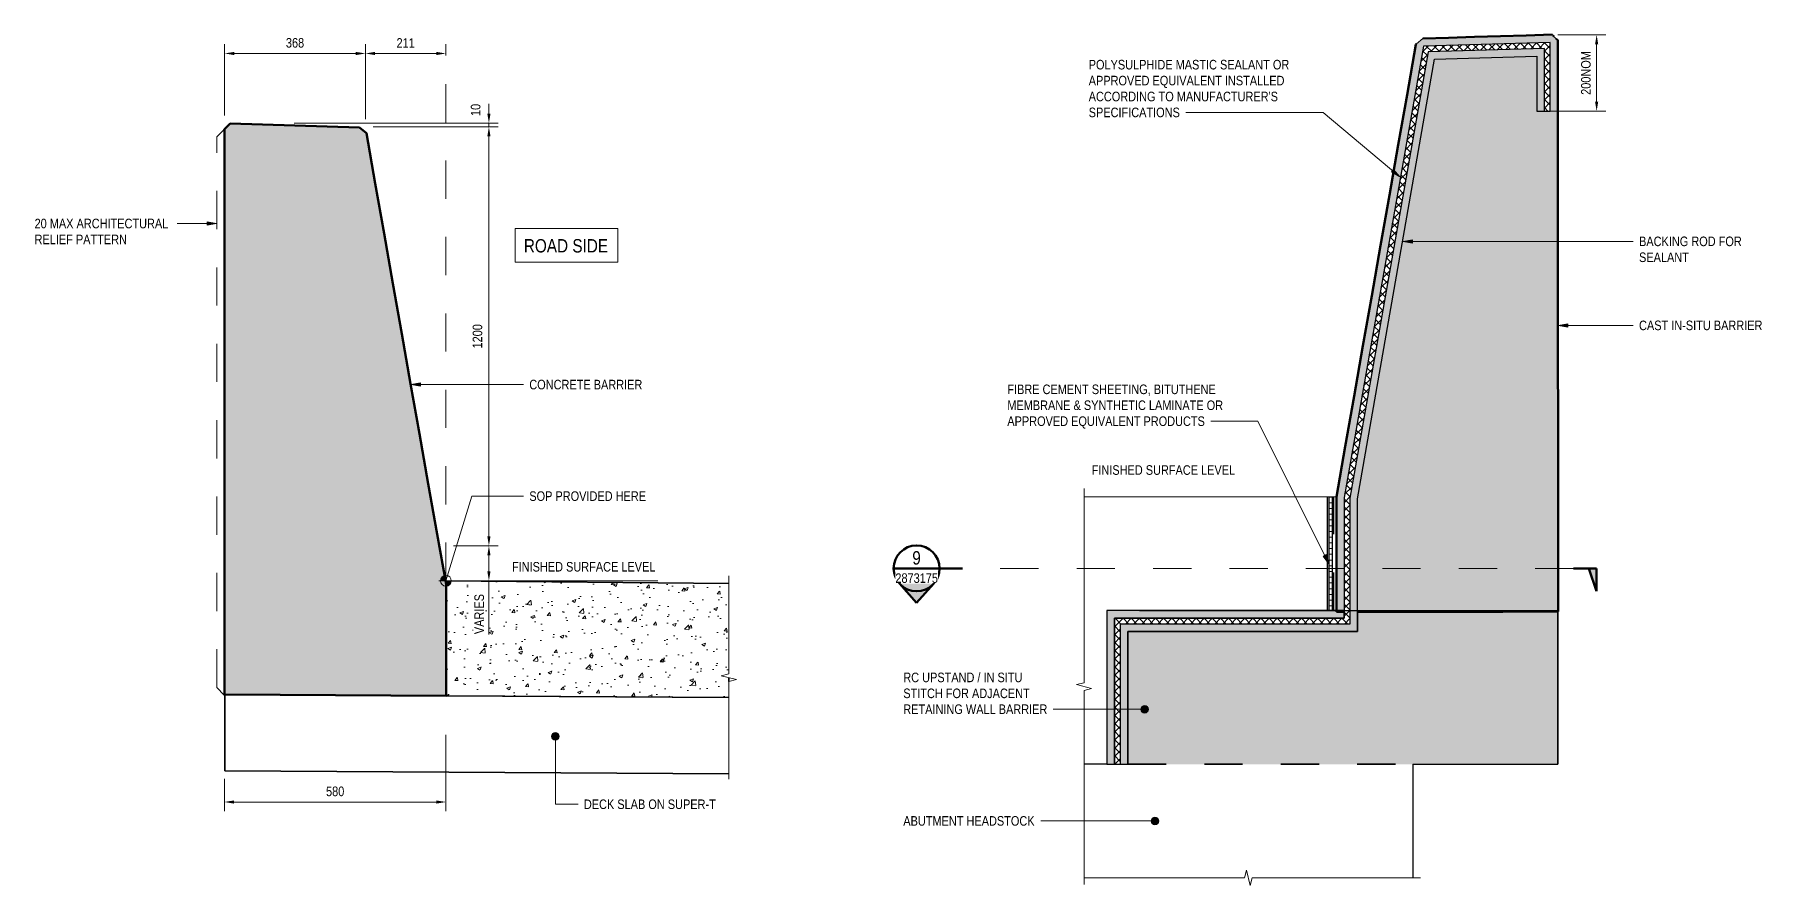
# Model space of a CAD drawing. Header units: metres. Extents: x 2 to 19, y 0 to 511.
# Drawn here: x 4.133 to 8.655, y 20.99 to 23.218 of the extents above; entities that cross this region are included whole.
import ezdxf

# ---------------------------------------------------------------- set-up
doc = ezdxf.new("R2010")
doc.units = ezdxf.units.M
doc.linetypes.add('Dot_Section Line', pattern=[0.02, 0, -0.02])
doc.linetypes.add('JacobsDash', pattern=[0.0045, 0.003, -0.0015])
doc.layers.get('Defpoints').update_dxf_attribs({"color": 41})
for name, color, linetype, lineweight in [('A-ANNO-DIMS', 7, 'Continuous', 9), ('A-ANNO-NOTE', 7, 'Continuous', 9), ('A-DETL', 7, 'Continuous', 13), ('A-DETL-GENF', 7, 'Continuous', 9), ('A-FLOR', 7, 'Continuous', 50), ('A-FLOR-HDLN', 7, 'JacobsDash', 18), ('G-ANNO-TEXT', 7, 'Continuous', 9)]:
    doc.layers.add(name, color=color, linetype=linetype, lineweight=lineweight)
doc.layers.add('G-ANNO-SYMB', color=7, linetype='Continuous', lineweight=35, true_color=0x0080ff)
doc.styles.add('Arial Narrow', font='ARIALN.TTF', dxfattribs={"height": 0.025})
doc.styles.add('Arial Narrow_4', font='ARIALN.TTF', dxfattribs={"height": 0.035})
doc.dimstyles.new('Dimension_Standard_O__mm_', dxfattribs={"dimscale": 0.3048, "dimtxt": 0.025586, "dimasz": 0.082021, "dimexe": 0.07874, "dimexo": 0.049213, "dimgap": 0.049213, "dimtad": 1, "dimdec": 0, "dimlfac": 1000, "dimzin": 0, "dimdsep": 46, "dimtxsty": 'Arial Narrow', "dimsah": 1, "dimcen": 0.09, "dimaunit": 1, "dimadec": 4, "dimazin": 0, "dimtfac": 1, "dimtdec": 4, "dimtix": 1, "dimtmove": 0, "dimatfit": 3, "dimfxl": 1, "dimtvp": 1, "dimtfill": 1, "dimtolj": 1, "dimtzin": 0, "dimlwd": 18, "dimlwe": 18, "dimarcsym": 2})
doc.dimstyles.new('Dimension_Standard_O__mm__1', dxfattribs={"dimscale": 0.3048, "dimtxt": 0.025586, "dimasz": 0.082021, "dimexe": 0.07874, "dimexo": 0.049213, "dimgap": 0.049213, "dimtad": 1, "dimdec": 0, "dimlfac": 1000, "dimzin": 0, "dimdsep": 46, "dimtxsty": 'Arial Narrow', "dimsah": 1, "dimcen": 0.09, "dimaunit": 1, "dimadec": 4, "dimazin": 0, "dimtfac": 1, "dimtdec": 4, "dimtix": 1, "dimtmove": 2, "dimatfit": 3, "dimfxl": 1, "dimtvp": 1, "dimtfill": 1, "dimtolj": 1, "dimtzin": 0, "dimlwd": 18, "dimlwe": 18, "dimarcsym": 2})
pattern_1 = [(50, (4.85358, 23.088), (0.09255, -0.0080936), [0.00968, -0.10645]), (355, (4.85358, 23.088), (-0.017899, 0.0970593), [0.00774, -0.08516]), (100.451, (4.86158, 23.087), (0.074652, 0.0889572), [0.00822, -0.09047]), (46.184, (4.85358, 23.113), (0.137706, -0.021356), [0.01452, -0.15968]), (96.636, (4.86558, 23.112), (0.120603, 0.125689), [0.01234, -0.1357]), (351.184, (4.85358, 23.113), (0.120599, 0.125692), [0.01161, -0.12774]), (21, (4.86658, 23.107), (0.0770223, -0.051948), [0.00968, -0.10645]), (326, (4.86658, 23.107), (0.0314006, 0.0935675), [0.00774, -0.08516]), (71.451, (4.87358, 23.103), (0.1084195, 0.0416117), [0.00822, -0.09047]), (37.5, (4.85358, 23.088), (0.00156777, 0.04294984), [0.00034, -0.08379, 0.00034, -0.08612, -0.08548]), (37.5, (4.85358, 23.088), (0.00156777, 0.04294984), [-0.17058, 0.00034, -0.08515]), (7.5, (4.85358, 23.088), (0.0339471, 0.0508964), [0.00034, -0.04895, 0.00034, -0.08186, -0.03258]), (7.5, (4.85358, 23.088), (0.0339471, 0.0508964), [-0.13148, 0.00034, -0.03225]), (327.5, (4.82458, 23.088), (0.06888044, -0.0029161), [0.00034, -0.03192, 0.00034, -0.10031, -0.13355]), (327.5, (4.82458, 23.088), (0.06888044, -0.0029161), [-0.1329, 0.00034, -0.13321]), (317.5, (4.81258, 23.088), (0.0752463, 0.0129182), [0.00034, -0.0416, 0.00034, -0.0665, -0.09484]), (317.5, (4.81258, 23.088), (0.0752463, 0.0129182), [-0.10877, 0.00034, -0.0945])]

# ---------------------------------------------------------------- blocks, each defined once
blk = doc.blocks.new('CS_DET_BreakLine_ViewScale - Std Break-6965981-DRG - 2873175 - SECTION 3')
at = {"layer": 'A-DETL-GENF'}
for p, q in [((-508.6038, 21.8006), (-508.6038, 21.5443)), ((-508.6038, 21.5443), (-508.6238, 21.5393)), ((-508.6238, 21.5393), (-508.5838, 21.5293)), ((-508.5838, 21.5293), (-508.6038, 21.5243)), ((-508.6038, 21.5243), (-508.6038, 21.2681))]:
    blk.add_line(p, q, dxfattribs=at)
blk = doc.blocks.new('CS_DET_BreakLine_ViewScale - Std Break-9397852-DRG-2873175 - SECTION 6')
at = {"layer": 'A-DETL-GENF'}
for p, q in [((-544.6889, 21.0301), (-544.6939, 21.0101)), ((-544.6789, 20.9901), (-544.6889, 21.0301)), ((-544.6939, 21.0101), (-545.1141, 21.0101)), ((-544.6739, 21.0101), (-544.6789, 20.9901)), ((-544.2336, 21.0101), (-544.6739, 21.0101))]:
    blk.add_line(p, q, dxfattribs=at)
blk = doc.blocks.new('CS_DET_BreakLine_ViewScale - Std Break-8535220-DRG-2873175 - SECTION 6')
at = {"layer": 'A-DETL-GENF'}
for p, q in [((-545.1141, 21.5208), (-545.1141, 22.0294)), ((-545.1341, 21.5158), (-545.1141, 21.5208)), ((-545.0941, 21.5058), (-545.1341, 21.5158)), ((-545.1141, 21.5008), (-545.0941, 21.5058)), ((-545.1141, 20.9922), (-545.1141, 21.5008))]:
    blk.add_line(p, q, dxfattribs=at)
blk = doc.blocks.new('DIMBLOCK3-DRG - 2873175 - SECTION 3')
at = {"layer": 'A-ANNO-DIMS', "color": 0, "lineweight": 18, "transparency": 16777216}
for p, q in [((4.6301, 23.006), (4.6301, 23.1923)), ((4.9734, 23.1683), (4.6551, 23.1683)), ((4.9984, 22.9963), (4.9984, 23.1923))]:
    blk.add_line(p, q, dxfattribs=at)
at = {"layer": 'A-ANNO-DIMS', "color": 0, "transparency": 16777216}
for points in [[(4.6551, 23.1724), (4.6551, 23.1641), (4.6301, 23.1683)], [(4.9734, 23.1724), (4.9734, 23.1641), (4.9984, 23.1683)]]:
    blk.add_solid(points, dxfattribs=at)
at = {"layer": 'Defpoints', "color": 0, "transparency": 16777216}
for p in [(4.6301, 23.1683), (4.6301, 22.991), (4.9984, 22.9813)]:
    blk.add_point(p, dxfattribs=at)
at = {"layer": 'A-ANNO-DIMS', "color": 0, "lineweight": 18, "transparency": 16777216, "insert": (4.8143, 23.196), "char_height": 0.025, "width": 0.05702, "attachment_point": 5, "style": 'Arial Narrow', "bg_fill": 3, "box_fill_scale": 1.1, "bg_fill_color": 256, "bg_fill_true_color": 13158600, "bg_fill_transparency": 0}
blk.add_mtext('\\A1;368', dxfattribs=at)
blk = doc.blocks.new('DIMBLOCK4-DRG - 2873175 - SECTION 3')
at = {"layer": 'A-ANNO-DIMS', "color": 0, "lineweight": 18, "transparency": 16777216}
for p, q in [((5.3217, 23.011), (5.3217, 23.036)), ((4.8119, 22.986), (5.3457, 22.986)), ((5.0184, 22.9763), (5.3457, 22.9763)), ((5.3217, 22.9513), (5.3217, 22.9263))]:
    blk.add_line(p, q, dxfattribs=at)
at = {"layer": 'A-ANNO-DIMS', "color": 0, "transparency": 16777216}
blk.add_solid([(5.3175, 22.9513), (5.3259, 22.9513), (5.3217, 22.9763)], dxfattribs=at)
at = {"layer": 'Defpoints', "color": 0, "transparency": 16777216}
for p in [(4.7969, 22.986), (5.0034, 22.9763)]:
    blk.add_point(p, dxfattribs=at)
at = {"layer": 'A-ANNO-DIMS', "color": 0, "lineweight": 18, "transparency": 16777216, "insert": (5.2744, 23.0045), "char_height": 0.025, "width": 0.038013, "attachment_point": 1, "rotation": 90, "line_spacing_factor": 0.974696, "style": 'Arial Narrow', "bg_fill": 3, "box_fill_scale": 1.1, "bg_fill_color": 256, "bg_fill_true_color": 13158600, "bg_fill_transparency": 0}
blk.add_mtext('\\A1;10', dxfattribs=at)
at = {"layer": 'A-ANNO-DIMS', "color": 0, "lineweight": 18, "transparency": 16777216}
blk.add_line((5.3217, 22.9763), (5.3217, 22.986), dxfattribs=at)
at = {"layer": 'A-ANNO-DIMS', "color": 0, "transparency": 16777216}
blk.add_solid([(5.3175, 23.011), (5.3259, 23.011), (5.3217, 22.986)], dxfattribs=at)
at = {"layer": 'Defpoints', "color": 0, "transparency": 16777216}
blk.add_point((5.3217, 22.986), dxfattribs=at)
blk = doc.blocks.new('DIMBLOCK5-DRG - 2873175 - SECTION 3')
at = {"layer": 'A-ANNO-DIMS', "color": 0, "lineweight": 18, "transparency": 16777216}
for p, q in [((5.2294, 21.8794), (5.3457, 21.8794)), ((5.3217, 21.8128), (5.3217, 21.8544)), ((5.2292, 21.7878), (5.3457, 21.7878))]:
    blk.add_line(p, q, dxfattribs=at)
at = {"layer": 'A-ANNO-DIMS', "color": 0, "transparency": 16777216}
blk.add_solid([(5.3175, 21.8544), (5.3259, 21.8544), (5.3217, 21.8794)], dxfattribs=at)
at = {"layer": 'Defpoints', "color": 0, "transparency": 16777216}
for p in [(5.2144, 21.8794), (5.3217, 21.8794), (5.2142, 21.7878)]:
    blk.add_point(p, dxfattribs=at)
at = {"layer": 'A-ANNO-DIMS', "color": 0, "lineweight": 18, "transparency": 16777216, "insert": (5.2837, 21.6481), "char_height": 0.025, "width": 0.126223, "attachment_point": 1, "rotation": 90, "line_spacing_factor": 0.974696, "style": 'Arial Narrow', "bg_fill": 3, "box_fill_scale": 1.1, "bg_fill_color": 256, "bg_fill_true_color": 13158600, "bg_fill_transparency": 0}
blk.add_mtext('\\A1;VARIES', dxfattribs=at)
at = {"layer": 'A-ANNO-DIMS', "color": 0, "transparency": 16777216}
blk.add_solid([(5.3175, 21.8128), (5.3259, 21.8128), (5.3217, 21.7878)], dxfattribs=at)
blk = doc.blocks.new('DIMBLOCK6-DRG - 2873175 - SECTION 3')
at = {"layer": 'A-ANNO-DIMS', "color": 0, "lineweight": 18, "transparency": 16777216}
for p, q in [((5.0184, 22.9763), (5.3457, 22.9763)), ((5.3217, 21.9044), (5.3217, 22.9513)), ((5.2294, 21.8794), (5.3457, 21.8794))]:
    blk.add_line(p, q, dxfattribs=at)
at = {"layer": 'A-ANNO-DIMS', "color": 0, "transparency": 16777216}
for points in [[(5.3175, 22.9513), (5.3259, 22.9513), (5.3217, 22.9763)], [(5.3175, 21.9044), (5.3259, 21.9044), (5.3217, 21.8794)]]:
    blk.add_solid(points, dxfattribs=at)
at = {"layer": 'Defpoints', "color": 0, "transparency": 16777216}
for p in [(5.0034, 22.9763), (5.3217, 22.9763), (5.2144, 21.8794)]:
    blk.add_point(p, dxfattribs=at)
at = {"layer": 'A-ANNO-DIMS', "color": 0, "lineweight": 18, "transparency": 16777216, "insert": (5.2918, 22.4278), "char_height": 0.025, "width": 0.076026, "attachment_point": 5, "rotation": 90, "style": 'Arial Narrow', "bg_fill": 3, "box_fill_scale": 1.1, "bg_fill_color": 256, "bg_fill_true_color": 13158600, "bg_fill_transparency": 0}
blk.add_mtext('\\A1;1200\u200d', dxfattribs=at)
blk = doc.blocks.new('DIMBLOCK7-DRG - 2873175 - SECTION 3')
at = {"layer": 'A-ANNO-DIMS', "color": 0, "lineweight": 18, "transparency": 16777216}
for p, q in [((4.9984, 22.9963), (4.9984, 23.1923)), ((5.1842, 23.1683), (5.0234, 23.1683)), ((5.2092, 23.1628), (5.2092, 23.1923))]:
    blk.add_line(p, q, dxfattribs=at)
at = {"layer": 'A-ANNO-DIMS', "color": 0, "transparency": 16777216}
for points in [[(5.0234, 23.1724), (5.0234, 23.1641), (4.9984, 23.1683)], [(5.1842, 23.1724), (5.1842, 23.1641), (5.2092, 23.1683)]]:
    blk.add_solid(points, dxfattribs=at)
at = {"layer": 'Defpoints', "color": 0, "transparency": 16777216}
for p in [(4.9984, 23.1683), (5.2092, 23.1478), (4.9984, 22.9813)]:
    blk.add_point(p, dxfattribs=at)
at = {"layer": 'A-ANNO-DIMS', "color": 0, "lineweight": 18, "transparency": 16777216, "insert": (5.1038, 23.1958), "char_height": 0.025, "width": 0.05702, "attachment_point": 5, "style": 'Arial Narrow', "bg_fill": 3, "box_fill_scale": 1.1, "bg_fill_color": 256, "bg_fill_true_color": 13158600, "bg_fill_transparency": 0}
blk.add_mtext('\\A1;211', dxfattribs=at)
blk = doc.blocks.new('CS_SYMB_SETOUT POINT - 5mm-2022283-DRG - 2873175 - SECTION 3')
at = {"layer": 'A-ANNO-NOTE'}
h = blk.add_hatch(color=256, dxfattribs=at)
edge = h.paths.add_edge_path()
edge.add_line((-509.3444, 21.8018), (-509.3444, 21.7878))
edge.add_line((-509.3444, 21.7878), (-509.3584, 21.7878))
edge.add_arc((-509.3444, 21.7878), 0.014, 90, 180, ccw=False)
h = blk.add_hatch(color=256, dxfattribs=at)
edge = h.paths.add_edge_path()
edge.add_line((-509.3444, 21.7738), (-509.3444, 21.7878))
edge.add_line((-509.3444, 21.7878), (-509.3304, 21.7878))
edge.add_arc((-509.3444, 21.7878), 0.014, 270, 360, ccw=False)
for p, q in [((-509.3444, 21.7688), (-509.3444, 21.8068)), ((-509.3444, 21.7878), (-509.3444, 21.8018)), ((-509.3634, 21.7878), (-509.3254, 21.7878)), ((-509.3584, 21.7878), (-509.3444, 21.7878)), ((-509.3304, 21.7878), (-509.3444, 21.7878)), ((-509.3444, 21.7878), (-509.3444, 21.7738))]:
    blk.add_line(p, q, dxfattribs=at)
blk.add_circle((-509.3444, 21.7878), 0.014, dxfattribs=at)
for start, end in [(90, 180), (270, 360)]:
    blk.add_arc((-509.3444, 21.7878), 0.014, start, end, dxfattribs=at)
blk = doc.blocks.new('DIMBLOCK8-DRG - 2873175 - SECTION 3')
at = {"layer": 'A-ANNO-DIMS', "color": 0, "lineweight": 18, "transparency": 16777216}
for p, q in [((5.2092, 21.3844), (5.2092, 21.1846)), ((4.6294, 21.2692), (4.6294, 21.1846)), ((5.1842, 21.2086), (4.6544, 21.2086))]:
    blk.add_line(p, q, dxfattribs=at)
at = {"layer": 'A-ANNO-DIMS', "color": 0, "transparency": 16777216}
for points in [[(4.6544, 21.2127), (4.6544, 21.2044), (4.6294, 21.2086)], [(5.1842, 21.2127), (5.1842, 21.2044), (5.2092, 21.2086)]]:
    blk.add_solid(points, dxfattribs=at)
at = {"layer": 'Defpoints', "color": 0, "transparency": 16777216}
for p in [(5.2092, 21.3994), (4.6294, 21.2842), (4.6294, 21.2086)]:
    blk.add_point(p, dxfattribs=at)
at = {"layer": 'A-ANNO-DIMS', "color": 0, "lineweight": 18, "transparency": 16777216, "insert": (4.9193, 21.2363), "char_height": 0.025, "width": 0.05702, "attachment_point": 5, "style": 'Arial Narrow', "bg_fill": 3, "box_fill_scale": 1.1, "bg_fill_color": 256, "bg_fill_true_color": 13158600, "bg_fill_transparency": 0}
blk.add_mtext('\\A1;580', dxfattribs=at)
blk = doc.blocks.new('DIMBLOCK9-DRG-2873175 - SECTION 6')
at = {"layer": 'A-ANNO-DIMS', "color": 0, "lineweight": 18, "transparency": 16777216}
for p, q in [((8.1191, 23.2172), (8.2448, 23.2172)), ((8.2208, 23.0422), (8.2208, 23.1922)), ((8.0991, 23.0172), (8.2448, 23.0172))]:
    blk.add_line(p, q, dxfattribs=at)
at = {"layer": 'A-ANNO-DIMS', "color": 0, "transparency": 16777216}
for points in [[(8.2166, 23.1922), (8.2249, 23.1922), (8.2208, 23.2172)], [(8.2166, 23.0422), (8.2249, 23.0422), (8.2208, 23.0172)]]:
    blk.add_solid(points, dxfattribs=at)
at = {"layer": 'Defpoints', "color": 0, "transparency": 16777216}
for p in [(8.1041, 23.2172), (8.2208, 23.2172), (8.0841, 23.0172)]:
    blk.add_point(p, dxfattribs=at)
at = {"layer": 'A-ANNO-DIMS', "color": 0, "lineweight": 18, "transparency": 16777216, "insert": (8.1928, 23.1172), "char_height": 0.025, "width": 0.147179, "attachment_point": 5, "rotation": 90, "style": 'Arial Narrow', "bg_fill": 3, "box_fill_scale": 1.1, "bg_fill_color": 256, "bg_fill_true_color": 13158600, "bg_fill_transparency": 0}
blk.add_mtext('\\A1;200NOM', dxfattribs=at)
blk = doc.blocks.new('Drafting View - sectionTail-4870194-DRG-2873175 - SECTION 6')
at = {"layer": 'G-ANNO-SYMB', "lineweight": 9}
blk.add_hatch(color=7, dxfattribs=at).paths.add_polyline_path([(-543.7732, 21.7603), (-543.7932, 21.8203), (-543.7732, 21.8203)])
at = {"layer": 'G-ANNO-SYMB', "color": 7, "lineweight": 50}
for p, q in [((-543.7732, 21.8203), (-543.8332, 21.8203)), ((-543.7732, 21.8203), (-543.7932, 21.8203)), ((-543.7932, 21.8203), (-543.7732, 21.7603)), ((-543.7732, 21.7603), (-543.7732, 21.8203))]:
    blk.add_line(p, q, dxfattribs=at)
blk = doc.blocks.new('Drafting View - SectionHead-4898858-DRG-2873175 - SECTION 6')
at = {"layer": 'G-ANNO-SYMB', "lineweight": 9}
h = blk.add_hatch(color=7, dxfattribs=at)
edge = h.paths.add_edge_path()
edge.add_line((-545.5523, 21.7303), (-545.5076, 21.7803))
edge.add_arc((-545.5523, 21.8203), 0.06, 221.8277, 318.1723, ccw=False)
edge.add_line((-545.597, 21.7803), (-545.5523, 21.7303))
at = {"layer": 'G-ANNO-SYMB', "color": 7, "lineweight": 50}
for p, q in [((-545.4923, 21.8203), (-545.4323, 21.8203)), ((-545.5523, 21.7303), (-545.597, 21.7803)), ((-545.5076, 21.7803), (-545.5523, 21.7303))]:
    blk.add_line(p, q, dxfattribs=at)
for start, end in [(0, 180), (180, 0)]:
    blk.add_arc((-545.5523, 21.8203), 0.06, start, end, dxfattribs=at)

msp = doc.modelspace()

# ---------------------------------------------------------------- hatches: boundary and pattern name
at = {"layer": 'A-DETL-GENF'}
h = msp.add_hatch(dxfattribs=at)
h.set_pattern_fill('FP_3', color=256, style=0, pattern_type=2)
h.set_pattern_definition([(45, (7.904309, 22.082), (-0.0106066, 0.0106066), []), (135, (7.904309, 22.082), (-0.0106066, -0.0106066), [])])
h.paths.add_polyline_path([(6.9592, 21.3074), (6.9742, 21.3074), (6.9742, 21.6746), (7.5747, 21.6746), (7.5747, 22.0044), (7.7801, 23.1728), (8.0841, 23.1816), (8.0841, 23.0172), (8.0991, 23.0172), (8.0991, 23.1971), (7.7674, 23.1874), (7.5597, 22.0057), (7.5597, 21.6896), (6.9592, 21.6896), (6.9592, 21.6546)])
at = {"layer": 'A-DETL-GENF', "true_color": 0x808080}
msp.add_hatch(color=8, dxfattribs=at).paths.add_polyline_path([(6.9742, 21.3074), (6.9942, 21.3074), (6.9942, 21.6546), (7.5947, 21.6546), (7.5947, 22.0026), (7.7969, 23.1533), (8.0641, 23.161), (8.0641, 23.0172), (8.0841, 23.0172), (8.0841, 23.1816), (7.7801, 23.1728), (7.5747, 22.0044), (7.5747, 21.6746), (6.9742, 21.6746)])
at = {"layer": 'A-DETL-GENF'}
h = msp.add_hatch(dxfattribs=at)
h.set_pattern_fill('FP_4', color=256, style=0, pattern_type=2)
h.set_pattern_definition([(0, (7.904309, 22.082), (0, 0.015), [])])
h.paths.add_polyline_path([(7.5284, 21.7096), (7.5284, 22.0074), (7.521, 22.0074), (7.521, 21.7096)])
h = msp.add_hatch(dxfattribs=at)
h.set_pattern_fill('FP_2', color=256, style=0, pattern_type=2)
h.set_pattern_definition(pattern_1)
h.paths.add_polyline_path([(5.9497, 21.4826), (5.9497, 21.5343), (5.9297, 21.5393), (5.9497, 21.5443), (5.9497, 21.7806), (5.2092, 21.7878), (5.2092, 21.7799), (5.2094, 21.7788), (5.2094, 21.4869), (5.3483, 21.4861)])
h = msp.add_hatch(dxfattribs=at)
h.set_pattern_fill('FP_2', color=256, style=0, pattern_type=2)
h.set_pattern_definition(pattern_1)
h.paths.add_polyline_path([(5.2094, 21.4869), (5.2094, 21.7789), (5.2092, 21.7799), (5.2092, 21.4869), (5.2094, 21.4869)])
at = {"layer": 'A-DETL-GENF', "true_color": 0xc0c0c0}
h = msp.add_hatch(color=9, dxfattribs=at)
h.paths.add_polyline_path([(6.9592, 21.3074), (6.9592, 21.6896), (7.5597, 21.6896), (7.5597, 21.7067), (7.5399, 21.7068), (7.5398, 21.7096), (6.9392, 21.7096), (6.9392, 21.3074)])
h.paths.add_polyline_path([(7.5398, 21.3074), (8.1192, 21.3074), (8.1192, 21.7066), (7.5947, 21.7066), (7.5947, 21.6546), (6.9942, 21.6546), (6.9942, 21.3074), (7.538, 21.3074)])
msp.add_hatch(color=9, dxfattribs=at).paths.add_polyline_path([(7.5399, 21.7067), (7.5597, 21.7068), (7.5597, 21.7096), (7.5399, 21.7096), (7.5399, 21.7067)])
at = {"layer": 'A-FLOR', "true_color": 0xc0c0c0}
for points in [[(7.5947, 21.7067), (8.1199, 21.707), (8.1191, 23.203), (8.1041, 23.2176), (7.7658, 23.2074), (7.7479, 23.1918), (7.5398, 22.0078), (7.5399, 21.7096), (7.5597, 21.7096), (7.5597, 22.0057), (7.7674, 23.1874), (8.0991, 23.1971), (8.0991, 23.0172), (8.0641, 23.0172), (8.0641, 23.161), (7.7969, 23.1533), (7.5947, 22.0026), (7.5947, 21.7067)], [(7.7479, 23.1918), (7.7658, 23.2074), (7.7658, 23.2076), (7.7641, 23.2061), (7.7479, 23.1921)], [(7.7658, 23.2074), (8.1041, 23.2176), (8.1042, 23.2178), (7.7659, 23.2076)], [(8.1191, 23.2031), (8.1191, 23.2033), (8.1123, 23.2099), (8.1042, 23.2178), (8.1042, 23.2176), (8.1191, 23.2031)], [(8.1199, 21.707), (8.1199, 21.7071), (8.1199, 21.861), (8.1196, 22.4056), (8.1191, 23.2032), (8.1191, 23.203), (8.1199, 21.7071)], [(4.9833, 22.9749), (4.9832, 22.9749), (4.9832, 22.9749), (4.9833, 22.9749)], [(5.0012, 22.9593), (5.0012, 22.9594), (5.0012, 22.9594), (5.0012, 22.9593)], [(5.2092, 21.7799), (5.2092, 21.7799), (5.1189, 22.2923), (5.0476, 22.6967), (5.0943, 22.4318), (5.2025, 21.8178)]]:
    msp.add_hatch(color=9, dxfattribs=at).paths.add_polyline_path(points)
h = msp.add_hatch(color=9, dxfattribs=at)
h.paths.add_polyline_path([(4.6294, 21.4899), (4.6294, 21.4899), (4.6294, 21.4885)])
h.paths.add_polyline_path([(5.2094, 21.4867), (5.2094, 21.4869), (5.2092, 21.4869), (5.2092, 21.7799), (5.0012, 22.9593), (4.9833, 22.9749), (4.6444, 22.9849), (4.6294, 22.9703), (4.6294, 21.4885), (4.6309, 21.4885), (4.6309, 21.4899), (5.2092, 21.4867)])
at = {"layer": 'G-ANNO-TEXT'}
for points in [[(7.7056, 22.8454), (7.6893, 22.8649), (7.6837, 22.8582)], [(4.6089, 22.7231), (4.5839, 22.7275), (4.5839, 22.7187)], [(7.7138, 22.6764), (7.7388, 22.672), (7.7388, 22.6808)], [(8.12, 22.4564), (8.145, 22.452), (8.145, 22.4608)], [(5.1177, 22.3014), (5.1427, 22.297), (5.1427, 22.3058)], [(7.5198, 21.8321), (7.5126, 21.8564), (7.5047, 21.8525)]]:
    msp.add_hatch(color=256, dxfattribs=at).paths.add_polyline_path(points)
h = msp.add_hatch(color=256, dxfattribs=at)
edge = h.paths.add_edge_path()
edge.add_arc((7.0378, 21.4515), 0.01, 0, 360)
h = msp.add_hatch(color=256, dxfattribs=at)
edge = h.paths.add_edge_path()
edge.add_arc((5.4956, 21.3807), 0.01, 0, 360)
h = msp.add_hatch(color=256, dxfattribs=at)
edge = h.paths.add_edge_path()
edge.add_arc((7.0649, 21.1591), 0.01, 0, 360)

# ---------------------------------------------------------------- linework, layer by layer
at = {"layer": 'A-DETL', "lineweight": 25}
for p, q in [((7.7674, 23.1874), (7.5597, 22.0057)), ((7.7801, 23.1728), (7.5747, 22.0044)), ((8.0991, 23.1971), (7.7674, 23.1874)), ((8.0841, 23.1816), (7.7801, 23.1728)), ((7.7969, 23.1533), (8.0641, 23.161)), ((8.0641, 23.161), (8.0641, 23.0172)), ((8.0841, 23.0172), (8.0841, 23.1816)), ((8.0991, 23.0172), (8.0991, 23.1971)), ((7.5947, 22.0026), (7.7969, 23.1533)), ((8.0641, 23.0172), (8.0841, 23.0172)), ((8.0841, 23.0172), (8.0991, 23.0172)), ((7.5166, 21.7096), (7.5166, 22.0074)), ((7.521, 21.7096), (7.521, 22.0074)), ((7.521, 22.0074), (7.5284, 22.0074)), ((7.5284, 22.0074), (7.5284, 21.7096)), ((7.5597, 22.0057), (7.5597, 21.6896)), ((7.5747, 22.0044), (7.5747, 21.6746)), ((7.5947, 21.6546), (7.5947, 22.0026)), ((7.521, 21.7096), (6.9392, 21.7096)), ((6.9392, 21.7096), (6.9392, 21.3074)), ((6.9392, 21.7096), (6.9392, 21.3074)), ((7.0247, 21.7096), (8.1192, 21.7096)), ((7.5284, 21.7096), (7.521, 21.7096)), ((7.5597, 21.7096), (7.5284, 21.7096)), ((7.5597, 21.6896), (7.5597, 21.7096)), ((8.1192, 21.7066), (7.5947, 21.7066)), ((7.5947, 21.7066), (7.5947, 21.6546)), ((8.1192, 21.7096), (8.1192, 21.3074)), ((8.1192, 21.3074), (8.1192, 21.7066)), ((7.5597, 21.6896), (6.9592, 21.6896)), ((6.9592, 21.6896), (6.9592, 21.3074)), ((6.9592, 21.3074), (6.9592, 21.6896)), ((6.9592, 21.6896), (7.5597, 21.6896)), ((7.5747, 21.6746), (6.9742, 21.6746)), ((6.9742, 21.6746), (6.9742, 21.3074)), ((6.9942, 21.3074), (6.9942, 21.6546)), ((6.9942, 21.6546), (7.5947, 21.6546)), ((7.5947, 21.6546), (6.9942, 21.6546)), ((6.9942, 21.6546), (6.9942, 21.3074)), ((6.9392, 21.3074), (6.8792, 21.3074)), ((6.9392, 21.3074), (6.9592, 21.3074)), ((6.9592, 21.3074), (6.9742, 21.3074)), ((6.9742, 21.3074), (6.9942, 21.3074)), ((7.7397, 21.3074), (8.1192, 21.3074)), ((7.7397, 21.3074), (7.7397, 21.0101))]:
    msp.add_line(p, q, dxfattribs=at)
at = {"layer": 'A-DETL', "linetype": 'JacobsDash'}
for p, q in [((5.2092, 21.7878), (5.2092, 23.1478)), ((4.644, 22.985), (4.6093, 22.9503)), ((4.6093, 21.5083), (4.6093, 22.9503)), ((4.6292, 21.4883), (4.6093, 21.5083))]:
    msp.add_line(p, q, dxfattribs=at)
at = {"layer": 'A-DETL', "lineweight": 18}
for p, q in [((7.5399, 22.0074), (6.8792, 22.0074)), ((5.2092, 21.7878), (5.7636, 21.7878)), ((5.3219, 21.7867), (5.3219, 21.6467))]:
    msp.add_line(p, q, dxfattribs=at)
at = {"layer": 'A-DETL', "linetype": 'JacobsDash', "lineweight": 25}
msp.add_line((7.5334, 21.7096), (7.5334, 22.0074), dxfattribs=at)
at = {"layer": 'A-DETL', "lineweight": 50}
msp.add_line((7.5399, 22.0074), (7.5399, 21.7102), dxfattribs=at)
at = {"layer": 'A-DETL', "lineweight": 35}
for p, q in [((5.9497, 21.7806), (5.2092, 21.7878)), ((5.2092, 21.7878), (5.2092, 21.4869)), ((5.9497, 21.5243), (5.9497, 21.5343)), ((5.2092, 21.4869), (5.9497, 21.4826))]:
    msp.add_line(p, q, dxfattribs=at)
at = {"layer": 'A-DETL', "lineweight": 40}
msp.add_line((4.6292, 21.4883), (4.6311, 21.4883), dxfattribs=at)
at = {"layer": 'A-DETL', "linetype": 'JacobsDash', "lineweight": 35}
msp.add_line((6.9942, 21.3074), (7.7397, 21.3074), dxfattribs=at)
at = {"layer": 'A-FLOR'}
for p, q in [((7.8335, 23.2094), (7.7658, 23.2074)), ((7.7659, 23.2076), (7.7658, 23.2074)), ((8.109, 23.2129), (8.1069, 23.215)), ((8.1191, 23.203), (8.1153, 23.2067)), ((8.1192, 23.2033), (8.1191, 23.203)), ((7.7494, 23.1932), (7.7479, 23.1918)), ((7.7479, 23.1921), (7.7479, 23.1918)), ((4.6444, 22.9849), (4.6294, 22.9703)), ((4.9833, 22.9749), (4.6444, 22.9849)), ((5.0012, 22.9593), (4.9833, 22.9749)), ((7.5398, 22.0078), (7.5398, 22.008)), ((7.5399, 21.7067), (7.5597, 21.7067)), ((8.12, 21.7071), (8.1199, 21.707)), ((4.6294, 21.4885), (4.6309, 21.4885)), ((4.6309, 21.4885), (4.6309, 21.4899)), ((4.6309, 21.4899), (5.2094, 21.4867)), ((5.2094, 21.4867), (5.2095, 21.4879)), ((4.6309, 21.2901), (4.6309, 21.2899))]:
    msp.add_line(p, q, dxfattribs=at)
at = {"layer": 'A-FLOR', "lineweight": 35}
for p, q in [((5.9497, 21.4825), (4.6309, 21.4899)), ((4.6309, 21.4899), (4.6309, 21.2899)), ((4.6309, 21.2899), (5.9497, 21.2825))]:
    msp.add_line(p, q, dxfattribs=at)
at = {"layer": 'A-FLOR', "flags": 128}
for points in [[(8.1041, 23.2176), (8.0365, 23.2156), (7.9688, 23.2135), (7.9011, 23.2115), (7.8335, 23.2094)], [(8.1199, 21.707), (8.1198, 21.8732), (8.1198, 22.0395), (8.1197, 22.2057), (8.1196, 22.3719), (8.1195, 22.5381), (8.1194, 22.7044), (8.1193, 22.8706), (8.1192, 23.0368), (8.1191, 23.203)], [(7.7479, 23.1918), (7.7247, 23.0603), (7.7016, 22.9287), (7.6785, 22.7972), (7.6554, 22.6656), (7.6323, 22.534), (7.6091, 22.4025), (7.586, 22.2709), (7.5629, 22.1394), (7.5398, 22.0078)], [(4.6294, 22.9703), (4.6294, 22.8057), (4.6294, 22.641), (4.6294, 22.4764), (4.6294, 22.3117), (4.6294, 22.1471), (4.6294, 21.9824), (4.6294, 21.8178), (4.6294, 21.6531), (4.6294, 21.4885)], [(5.2094, 21.7788), (5.1863, 21.91), (5.1631, 22.0412), (5.14, 22.1723), (5.1169, 22.3035), (5.0937, 22.4347), (5.0706, 22.5658), (5.0475, 22.697), (5.0244, 22.8282), (5.0012, 22.9593)], [(7.5398, 22.0078), (7.5398, 21.9325), (7.5398, 21.8573), (7.5399, 21.782), (7.5399, 21.7067)], [(5.2094, 21.4867), (5.2094, 21.5597), (5.2094, 21.6328), (5.2094, 21.7058), (5.2094, 21.7788)], [(7.5947, 21.7067), (7.6124, 21.7067), (7.6849, 21.7068), (7.7574, 21.7068), (7.8299, 21.7069), (7.9024, 21.7069), (7.9749, 21.7069), (8.0474, 21.707), (8.1199, 21.707)]]:
    msp.add_lwpolyline(points, dxfattribs=at)
at = {"layer": 'A-FLOR'}
msp.add_open_spline([(5.2094, 21.7788), (5.2094, 21.7788), (5.2094, 21.7788), (5.2094, 21.7788)], degree=3, dxfattribs=at)
at = {"layer": 'A-FLOR-HDLN'}
for p, q in [((7.7658, 23.2074), (7.7494, 23.1932)), ((8.1042, 23.2178), (8.1041, 23.2176)), ((8.1068, 23.215), (8.1041, 23.2176)), ((8.1153, 23.2068), (8.109, 23.2128)), ((4.6309, 21.4899), (4.6309, 21.4901))]:
    msp.add_line(p, q, dxfattribs=at)
at = {"layer": 'G-ANNO-SYMB', "color": 7, "lineweight": 50}
msp.add_line((6.381, 21.8203), (6.501, 21.8203), dxfattribs=at)
at = {"layer": 'G-ANNO-SYMB', "color": 7, "linetype": 'Dot_Section Line', "lineweight": 9, "true_color": 0xffffff}
msp.add_line((8.1601, 21.8203), (6.461, 21.8203), dxfattribs=at)
at = {"layer": 'G-ANNO-TEXT'}
for p, q in [((7.4329, 23.014), (7.1458, 23.014)), ((7.5054, 23.014), (7.4329, 23.014)), ((7.7056, 22.8454), (7.5054, 23.014)), ((7.6893, 22.8649), (7.6837, 22.8582)), ((7.6837, 22.8582), (7.7056, 22.8454)), ((7.7056, 22.8454), (7.6893, 22.8649)), ((4.5128, 22.7231), (4.5054, 22.7231)), ((4.6089, 22.7231), (4.5128, 22.7231)), ((4.6089, 22.7231), (4.5839, 22.7275)), ((4.5839, 22.7275), (4.5839, 22.7187)), ((4.5839, 22.7187), (4.6089, 22.7231)), ((7.7388, 22.6808), (7.7138, 22.6764)), ((7.7138, 22.6764), (7.7388, 22.672)), ((7.7138, 22.6764), (8.3168, 22.6764)), ((7.7388, 22.672), (7.7388, 22.6808)), ((8.145, 22.4608), (8.12, 22.4564)), ((8.12, 22.4564), (8.145, 22.452)), ((8.12, 22.4564), (8.3168, 22.4564)), ((8.145, 22.452), (8.145, 22.4608)), ((7.2747, 22.2056), (7.2114, 22.2056)), ((7.3339, 22.2056), (7.2747, 22.2056)), ((7.5198, 21.8321), (7.3339, 22.2056)), ((7.5126, 21.8564), (7.5047, 21.8525)), ((7.5047, 21.8525), (7.5198, 21.8321)), ((7.5198, 21.8321), (7.5126, 21.8564)), ((6.8417, 21.4515), (6.7983, 21.4515)), ((7.0378, 21.4515), (6.8417, 21.4515)), ((5.4956, 21.3807), (5.4956, 21.2027)), ((5.4956, 21.2027), (5.5552, 21.2027)), ((6.8417, 21.1591), (6.7658, 21.1591)), ((7.0649, 21.1591), (6.8417, 21.1591))]:
    msp.add_line(p, q, dxfattribs=at)
at = {"layer": 'G-ANNO-TEXT', "lineweight": 18, "flags": 128}
msp.add_lwpolyline([(5.3902, 22.7099), (5.6587, 22.7099), (5.6587, 22.6217), (5.3902, 22.6217)], close=True, dxfattribs=at)
at = {"layer": 'G-ANNO-TEXT'}
for centre in [(7.0378, 21.4515), (5.4956, 21.3807), (7.0649, 21.1591)]:
    msp.add_circle(centre, 0.01, dxfattribs=at)

# ---------------------------------------------------------------- block references
at = {"layer": 'A-DETL-GENF'}
for name, p in [('CS_DET_BreakLine_ViewScale - Std Break-8535220-DRG-2873175 - SECTION 6', (551.9933, 0)), ('CS_DET_BreakLine_ViewScale - Std Break-6965981-DRG - 2873175 - SECTION 3', (514.5536, 0)), ('CS_DET_BreakLine_ViewScale - Std Break-9397852-DRG-2873175 - SECTION 6', (551.9933, 0))]:
    msp.add_blockref(name, p, dxfattribs=at)
at = {"layer": 'G-ANNO-SYMB', "color": 7, "lineweight": 50}
for name in ['Drafting View - SectionHead-4898858-DRG-2873175 - SECTION 6', 'Drafting View - sectionTail-4870194-DRG-2873175 - SECTION 6']:
    msp.add_blockref(name, (551.9933, 0), dxfattribs=at)

# ---------------------------------------------------------------- texts
at = {"layer": 'G-ANNO-TEXT', "char_height": 0.025, "attachment_point": 1, "style": 'Arial Narrow', "bg_fill": 3, "box_fill_scale": 1, "bg_fill_color": 256, "bg_fill_transparency": 0}
for s, insert in [('FINISHED SURFACE LEVEL', (5.382, 21.837)), ('RC UPSTAND / IN SITU ', (6.4062, 21.5473))]:
    msp.add_mtext(s, dxfattribs=dict(at, insert=insert))

# ---------------------------------------------------------------- next in the draw order: texts
at = {"layer": 'G-ANNO-SYMB', "color": 7, "lineweight": 9, "insert": (6.4298, 21.8653), "char_height": 0.035, "attachment_point": 1, "style": 'Arial Narrow_4', "bg_fill": 3, "box_fill_scale": 1, "bg_fill_color": 256, "bg_fill_transparency": 0}
msp.add_mtext('9', dxfattribs=at)
at = {"layer": 'G-ANNO-TEXT', "char_height": 0.025, "attachment_point": 1, "style": 'Arial Narrow', "bg_fill": 3, "box_fill_scale": 1, "bg_fill_color": 256, "bg_fill_transparency": 0}
for s, insert in [('POLYSULPHIDE MASTIC SEALANT OR', (6.8914, 23.1515)), ('20 MAX ARCHITECTURAL ', (4.1326, 22.7356)), ('BACKING ROD FOR', (8.3318, 22.6889)), ('CAST IN-SITU BARRIER', (8.3318, 22.4689)), ('FIBRE CEMENT SHEETING, BITUTHENE ', (6.6784, 22.3015)), ('FINISHED SURFACE LEVEL', (6.8992, 22.0902)), ('STITCH FOR ADJACENT', (6.4062, 21.5056)), ('ABUTMENT HEADSTOCK', (6.4062, 21.1716))]:
    msp.add_mtext(s, dxfattribs=dict(at, insert=insert))
at = {"layer": 'G-ANNO-TEXT', "lineweight": 18, "insert": (5.4131, 22.6823), "char_height": 0.035, "attachment_point": 1, "style": 'Arial Narrow_4', "bg_fill": 3, "box_fill_scale": 1, "bg_fill_color": 256, "bg_fill_true_color": 13158600, "bg_fill_transparency": 0}
msp.add_mtext('ROAD SIDE', dxfattribs=at)
at = {"layer": 'G-ANNO-TEXT', "insert": (5.5702, 21.2152), "char_height": 0.025, "attachment_point": 1, "style": 'Arial Narrow', "bg_fill": 3, "box_fill_scale": 1, "bg_fill_color": 256, "bg_fill_true_color": 13158600, "bg_fill_transparency": 0}
msp.add_mtext('DECK SLAB ON SUPER-T', dxfattribs=at)

# ---------------------------------------------------------------- next in the draw order: dimensions: what is measured, and where the dimension line sits
at = {"layer": 'A-ANNO-DIMS', "lineweight": 18}
for base, p1, p2, override, picture, middle in [((4.6301, 23.1683), (4.9984, 22.9813), (4.6301, 22.991), {"dimpost": '<>', "dimfxl": 0.368405}, 'DIMBLOCK3-DRG - 2873175 - SECTION 3', (4.8143, 23.196)), ((4.6294, 21.2086), (5.2092, 21.3994), (4.6294, 21.2842), {"dimpost": '<>', "dimfxl": 0.591154}, 'DIMBLOCK8-DRG - 2873175 - SECTION 3', (4.9193, 21.2363))]:
    dim = msp.add_linear_dim(base=base, p1=p1, p2=p2, dimstyle='Dimension_Standard_O__mm_', override=override, dxfattribs=at)
    dim.commit()
    dim.dimension.update_dxf_attribs({"geometry": picture, "text_midpoint": middle})
dim = msp.add_linear_dim(base=(8.2208, 23.2172), p1=(8.0841, 23.0172), p2=(8.1041, 23.2172), angle=90, dimstyle='Dimension_Standard_O__mm_', override={"dimpost": '<>NOM', "dimfxl": 0.200998}, dxfattribs=at)
dim.commit()
dim.dimension.update_dxf_attribs({"geometry": 'DIMBLOCK9-DRG-2873175 - SECTION 6', "text_midpoint": (8.1928, 23.1172)})
dim = msp.add_linear_dim(base=(5.3217, 21.8794), p1=(5.2142, 21.7878), p2=(5.2144, 21.8794), angle=90, text='VARIES', dimstyle='Dimension_Standard_O__mm__1', override={"dimpost": '<>', "dimfxl": 0.091656}, dxfattribs=at)
dim.commit()
dim.dimension.update_dxf_attribs({"geometry": 'DIMBLOCK5-DRG - 2873175 - SECTION 3', "text_midpoint": (5.3004, 21.7112), "dimtype": 160, "text_rotation": 90})

# ---------------------------------------------------------------- next in the draw order: block references
at = {"layer": 'A-ANNO-NOTE'}
msp.add_blockref('CS_SYMB_SETOUT POINT - 5mm-2022283-DRG - 2873175 - SECTION 3', (514.5536, 0), dxfattribs=at)

# ---------------------------------------------------------------- next in the draw order: texts
at = {"layer": 'G-ANNO-SYMB', "color": 7, "lineweight": 9, "insert": (6.3855, 21.8073), "char_height": 0.025, "attachment_point": 1, "style": 'Arial Narrow', "bg_fill": 3, "box_fill_scale": 1, "bg_fill_color": 256, "bg_fill_true_color": 13158600, "bg_fill_transparency": 0}
msp.add_mtext('2873175', dxfattribs=at)
at = {"layer": 'G-ANNO-TEXT', "char_height": 0.025, "attachment_point": 1, "style": 'Arial Narrow', "bg_fill": 3, "box_fill_scale": 1, "bg_fill_color": 256, "bg_fill_transparency": 0}
for s, insert in [('APPROVED EQUIVALENT INSTALLED', (6.8914, 23.1098)), ('RELIEF PATTERN', (4.1326, 22.6939)), ('SEALANT', (8.3318, 22.6472)), ('MEMBRANE & SYNTHETIC LAMINATE OR ', (6.6784, 22.2598)), ('RETAINING WALL BARRIER', (6.4062, 21.464))]:
    msp.add_mtext(s, dxfattribs=dict(at, insert=insert))

# ---------------------------------------------------------------- next in the draw order: dimensions: what is measured, and where the dimension line sits
at = {"layer": 'A-ANNO-DIMS', "lineweight": 18}
dim = msp.add_linear_dim(base=(5.3217, 22.986), p1=(5.0034, 22.9763), p2=(4.7969, 22.986), angle=90, dimstyle='Dimension_Standard_O__mm__1', override={"dimpost": '<>', "dimfxl": 0.206734}, dxfattribs=at)
dim.commit()
dim.dimension.update_dxf_attribs({"geometry": 'DIMBLOCK4-DRG - 2873175 - SECTION 3', "text_midpoint": (5.2911, 23.0235), "dimtype": 160, "text_rotation": 90})

# ---------------------------------------------------------------- next in the draw order: texts
at = {"layer": 'G-ANNO-TEXT', "char_height": 0.025, "attachment_point": 1, "style": 'Arial Narrow', "bg_fill": 3, "box_fill_scale": 1, "bg_fill_color": 256, "bg_fill_transparency": 0}
for s, insert in [("ACCORDING TO MANUFACTURER'S", (6.8914, 23.0681)), ('APPROVED EQUIVALENT PRODUCTS', (6.6784, 22.2181))]:
    msp.add_mtext(s, dxfattribs=dict(at, insert=insert))

# ---------------------------------------------------------------- next in the draw order: dimensions: what is measured, and where the dimension line sits
at = {"layer": 'A-ANNO-DIMS', "lineweight": 18}
dim = msp.add_linear_dim(base=(5.3217, 22.9763), p1=(5.2144, 21.8794), p2=(5.0034, 22.9763), angle=90, text='1200\u200d', dimstyle='Dimension_Standard_O__mm_', override={"dimpost": '<>', "dimfxl": 1.116959}, dxfattribs=at)
dim.commit()
dim.dimension.update_dxf_attribs({"geometry": 'DIMBLOCK6-DRG - 2873175 - SECTION 3', "text_midpoint": (5.2918, 22.4278)})

# ---------------------------------------------------------------- next in the draw order: linework, layer by layer
at = {"layer": 'G-ANNO-TEXT'}
for p, q in [((5.1427, 22.3058), (5.1177, 22.3014)), ((5.1177, 22.3014), (5.1427, 22.297)), ((5.1177, 22.3014), (5.4124, 22.3014)), ((5.1427, 22.297), (5.1427, 22.3058)), ((5.2092, 21.7878), (5.2772, 22.0094)), ((5.2772, 22.0094), (5.4124, 22.0094))]:
    msp.add_line(p, q, dxfattribs=at)

# ---------------------------------------------------------------- next in the draw order: texts
at = {"layer": 'G-ANNO-TEXT', "insert": (6.8914, 23.0265), "char_height": 0.025, "attachment_point": 1, "style": 'Arial Narrow', "bg_fill": 3, "box_fill_scale": 1, "bg_fill_color": 256, "bg_fill_transparency": 0}
msp.add_mtext('SPECIFICATIONS', dxfattribs=at)

# ---------------------------------------------------------------- next in the draw order: dimensions: what is measured, and where the dimension line sits
at = {"layer": 'A-ANNO-DIMS', "lineweight": 18}
dim = msp.add_linear_dim(base=(4.9984, 23.1683), p1=(5.2092, 23.1478), p2=(4.9984, 22.9813), dimstyle='Dimension_Standard_O__mm_', override={"dimpost": '<>', "dimfxl": 0.268608}, dxfattribs=at)
dim.commit()
dim.dimension.update_dxf_attribs({"geometry": 'DIMBLOCK7-DRG - 2873175 - SECTION 3', "text_midpoint": (5.1038, 23.1958)})

# ---------------------------------------------------------------- next in the draw order: texts
at = {"layer": 'G-ANNO-TEXT', "char_height": 0.025, "attachment_point": 1, "style": 'Arial Narrow', "bg_fill": 3, "box_fill_scale": 1, "bg_fill_color": 256, "bg_fill_transparency": 0}
for s, insert in [('CONCRETE BARRIER', (5.4274, 22.3139)), ('SOP PROVIDED HERE', (5.4274, 22.0219))]:
    msp.add_mtext(s, dxfattribs=dict(at, insert=insert))

doc.saveas('drawing.dxf')
